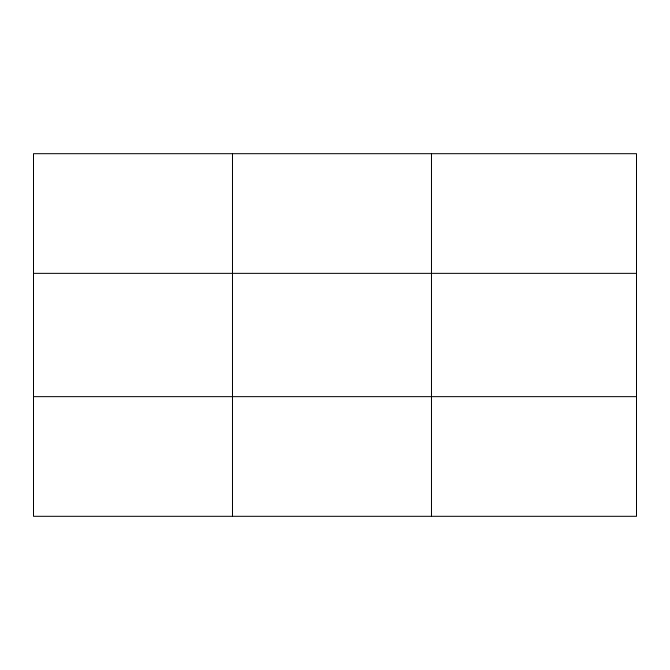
<?xml version="1.0" encoding="UTF-8"?>
<svg xmlns="http://www.w3.org/2000/svg" width="670" height="670" viewBox="0 0 670 670"><rect width="100%" height="100%" fill="white"/><g stroke="black" fill="none" stroke-linecap="round" stroke-linejoin="round"><path stroke-width="1" d="M232.49 516.31L232.49 153.69M431.48 516.31L431.48 153.69M33.5 273.352L636.5 273.352M33.5 396.648L636.5 396.648M636.5 476.42L636.5 516.31L33.5 516.31L33.5 153.69L636.5 153.69L636.5 476.42"/></g></svg>
